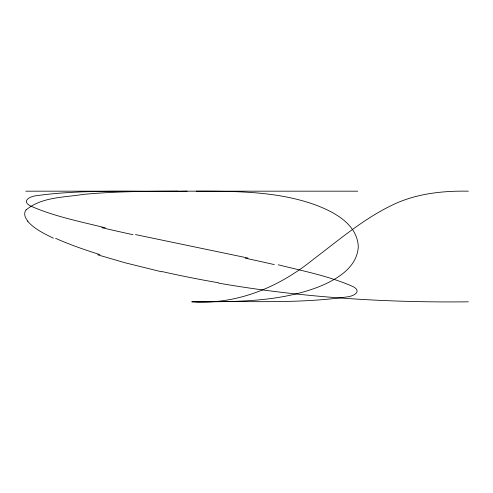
<?xml version="1.0" encoding="UTF-8"?>
<svg xmlns="http://www.w3.org/2000/svg" width="493" height="493" viewBox="0 0 493 493"><rect width="100%" height="100%" fill="white"/><g stroke="black" fill="none" stroke-linecap="round" stroke-linejoin="round"><path stroke-width="0.74" d="M26.234 209.839C41.702 196.886 63.991 197.533 82.997 194.427C114.555 191.413 146.292 191.266 177.967 191.185M468.35 191.179C444.322 190.76 419.931 193.182 397.611 202.635C366.354 216.353 340.33 238.951 313.345 259.33C278.816 287.382 236.794 304.859 191.759 301.821C243.283 300.582 295.338 304.243 346.53 296.983C355.046 296.108 363.07 290.482 350.893 285.657C327.648 275.79 302.665 270.904 278.262 264.796M187.161 191.179C137.153 192.307 86.694 188.868 36.987 195.604C28.44 196.442 20.466 202.056 32.624 206.9C55.863 216.797 80.846 221.702 105.249 227.821M25.802 191.179L357.715 191.179M196.257 301.821C236.646 301.771 278.262 301.845 316.66 287.629C334.809 280.653 357.296 268.469 358.3 246.5C357.098 223.489 333.028 211.355 314.023 204.404C276.296 191.167 235.74 191.222 196.257 191.179M468.35 301.821C384.823 302.764 301.124 297.421 218.763 283.161M248.034 258.055L135.47 234.582M161.636 271.803L125.302 262.837L97.669 254.801M53.41 238.199C44.185 233.688 34.485 229.072 27.602 221.197M133.011 234.693A188.579 14.617 10.8 0 1 101.761 227.655M245.224 258.172A188.536 13.175 10.9 0 1 274.293 264.599M218.572 282.797A189.164 31.416 11 0 1 162.024 271.557M99.925 254.616A177.172 31.435 10.8 0 1 55.617 238.329M27.978 221.246A189.164 35.595 9.9 0 1 26.086 209.808"/></g></svg>
